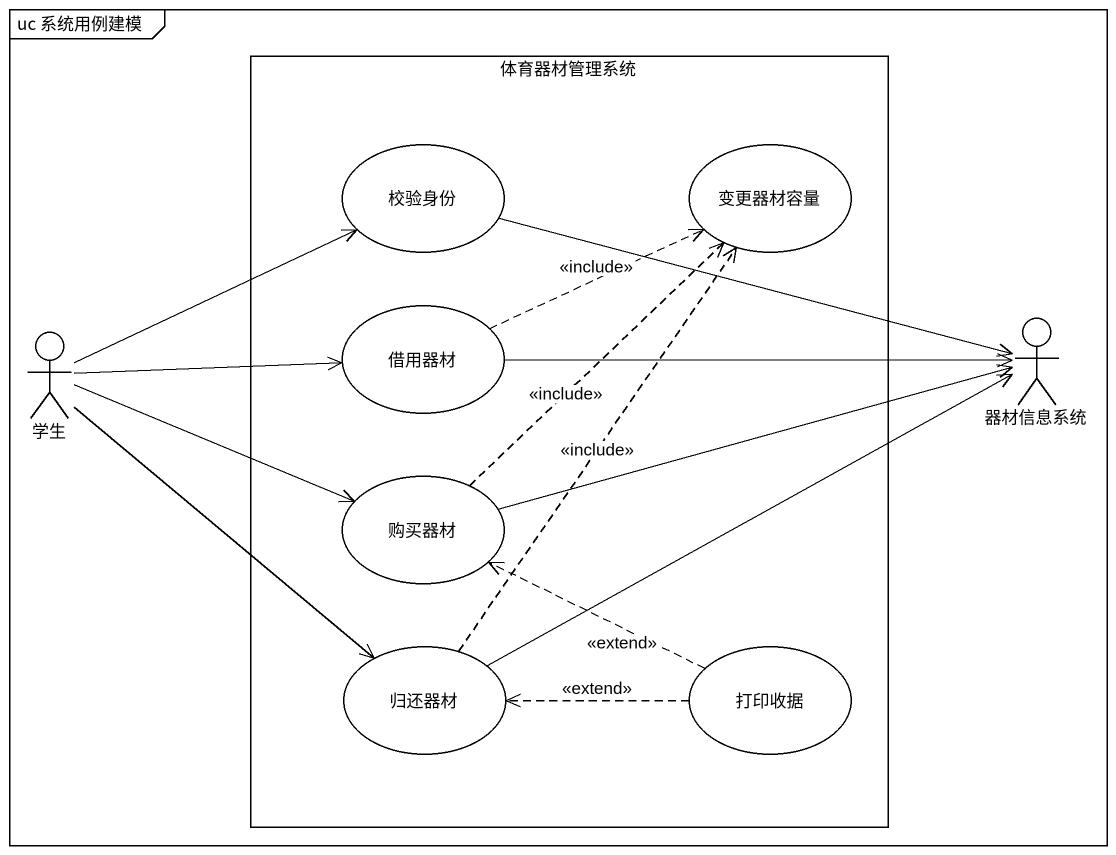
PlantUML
@startuml
mainframe uc 系统用例建模
rectangle 体育器材管理系统 {
  usecase 校验身份
  usecase 变更器材容量
  usecase 借用器材
  usecase 购买器材
  usecase 归还器材
  usecase 打印收据
}
actor 器材信息系统
actor 学生
校验身份 -right-> 器材信息系统
借用器材 .right.> 变更器材容量 : <<include>>
借用器材 -right-> 器材信息系统
学生 -right-> 校验身份
学生 -right-> 借用器材
学生 -right-> 购买器材
学生 --> 归还器材
购买器材 .up.> 变更器材容量 : <<include>>
购买器材 -right-> 器材信息系统
归还器材 .up.> 变更器材容量 : <<include>>
归还器材 -right-> 器材信息系统
打印收据 .left.> 购买器材 : <<extend>>
打印收据 .left.> 归还器材 : <<extend>>
@enduml
